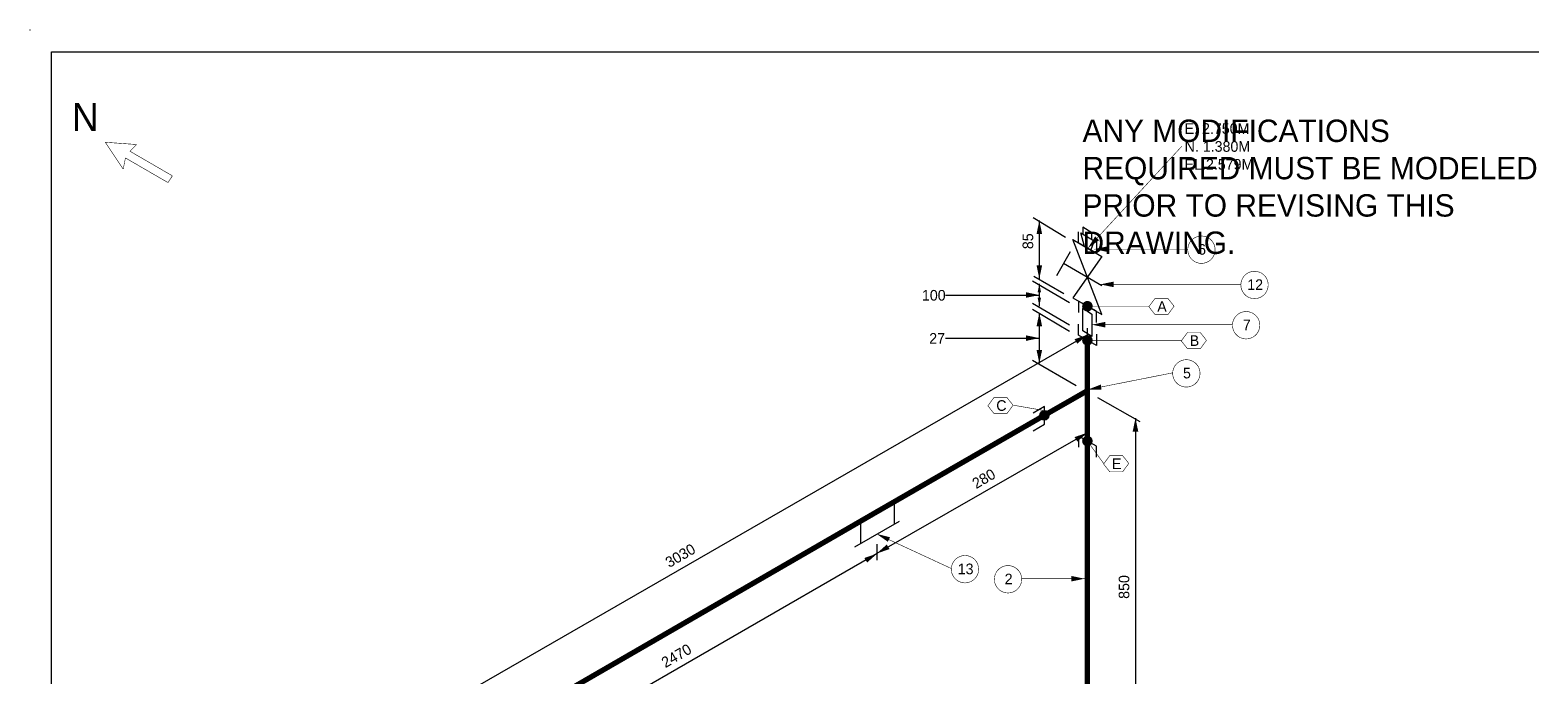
# Model space of a CAD drawing. Extents: x -4 to 431, y -3 to 272.
# Drawn here: x -3.9 to 264.8, y 156.4 to 272.1 of the extents above; entities that cross this region are included whole.
import ezdxf
from ezdxf.enums import TextEntityAlignment as Align

# ---------------------------------------------------------------- set-up
doc = ezdxf.new("R2010")
doc.units = 0
doc.header["$LTSCALE"] = 10
doc.layers.get('0').update_dxf_attribs({"lineweight": 0})
for name, color, linetype in [('BOM', 7, 'Continuous'), ('DIMENSION', 2, 'Continuous'), ('PIPE', 7, 'Continuous'), ('TEXT2', 40, 'Continuous'), ('Title Block', 255, 'Continuous'), ('TITLE BLOCK-TEXT', 12, 'Continuous'), ('WELDS', 7, 'Continuous')]:
    doc.layers.add(name, color=color, linetype=linetype)
doc.styles.add('framdcn', font='', dxfattribs={"height": 2.5})
doc.styles.add('HmNote', font='hm.shx')
doc.styles.add('Scovan Standard', font='', dxfattribs={"height": 2.5})
doc.styles.get("Standard").update_dxf_attribs({"font": ''})
doc.styles.get('framdcn').set_extended_font_data('Franklin Gothic Medium Cond')
doc.styles.get('Scovan Standard').set_extended_font_data('Franklin Gothic Medium Cond')
doc.styles.get('Standard').set_extended_font_data('Franklin Gothic Medium Cond')

# ---------------------------------------------------------------- blocks, each defined once
blk = doc.blocks.new('block1')
at = {"layer": 'TEXT2'}
blk.add_hatch(color=256, dxfattribs=at).paths.add_polyline_path([(0, 0), (2.4, 0.5), (2.4, -0.5)])
at = {"layer": 'TEXT2', "linetype": 'ByBlock', "const_width": 0.1, "flags": 128}
blk.add_lwpolyline([(16.8, 0), (0, 0)], dxfattribs=at)
blk = doc.blocks.new('block2')
at = {"layer": 'TEXT2'}
blk.add_hatch(color=256, dxfattribs=at).paths.add_polyline_path([(0, 0), (1.3, 2.1), (2, 1.4)])
at = {"layer": 'TEXT2', "linetype": 'ByBlock', "const_width": 0.1, "flags": 128}
blk.add_lwpolyline([(16.8, 18.2), (0, 0)], dxfattribs=at)
blk = doc.blocks.new('block3')
at = {"layer": 'TEXT2', "style": 'framdcn'}
for s, p in [('E. 2.750M', (0, 0)), ('N. 1.380M', (0, -3.2)), ('EL.2.579M', (0, -6.4))]:
    blk.add_text(s, height=1.9, dxfattribs=at).set_placement(p)
blk = doc.blocks.new('block4')
at = {"layer": 'TEXT2'}
blk.add_hatch(color=256, dxfattribs=at).paths.add_polyline_path([(0, 0), (2.4, 0.5), (2.4, -0.5)])
at = {"layer": 'TEXT2', "linetype": 'ByBlock', "const_width": 0.1, "flags": 128}
blk.add_lwpolyline([(25.2, 0), (0, 0)], dxfattribs=at)
blk = doc.blocks.new('block5')
at = {"layer": 'TEXT2'}
blk.add_hatch(color=256, dxfattribs=at).paths.add_polyline_path([(0, 0), (2.4, 0.5), (2.4, -0.5)])
at = {"layer": 'TEXT2', "linetype": 'ByBlock', "const_width": 0.1, "flags": 128}
blk.add_lwpolyline([(25.2, 0), (0, 0)], dxfattribs=at)
blk = doc.blocks.new('block6')
at = {"layer": 'TEXT2'}
blk.add_hatch(color=256, dxfattribs=at).paths.add_polyline_path([(0, 0), (2.3, 0.9), (2.4, 0)])
at = {"layer": 'TEXT2', "linetype": 'ByBlock', "const_width": 0.1, "flags": 128}
blk.add_lwpolyline([(15.2, 3), (0, 0)], dxfattribs=at)
blk = doc.blocks.new('block7')
at = {"layer": 'TEXT2'}
blk.add_hatch(color=256, dxfattribs=at).paths.add_polyline_path([(0, 0), (2.4, -0.6), (2, -1.4)])
at = {"layer": 'TEXT2', "linetype": 'ByBlock', "const_width": 0.1, "flags": 128}
blk.add_lwpolyline([(13.4, -6.2), (0, 0)], dxfattribs=at)
blk = doc.blocks.new('block16')
at = {"layer": 'TEXT2'}
blk.add_hatch(color=256, dxfattribs=at).paths.add_polyline_path([(0, 0), (-2.4, -0.5), (-2.4, 0.5)])
at = {"layer": 'TEXT2', "linetype": 'ByBlock', "const_width": 0.1, "flags": 128}
blk.add_lwpolyline([(-11.2, 0), (0, 0)], dxfattribs=at)
blk = doc.blocks.new('block28')
at = {"layer": 'PIPE', "linetype": 'ByBlock', "flags": 128}
for points in [[(-1.2, 0.7), (0, 0)], [(-0.5, -1.7), (-1.2, 0.7)], [(-0.8, 1.7), (-0.8, 0.5)], [(0.8, 0.7), (-0.8, 1.7)], [(0, 0), (1.2, -0.7)], [(0.8, -0.5), (0.8, 0.7)], [(0.6, -2.3), (-0.5, -1.7)], [(1.2, -0.7), (0.6, -2.3)]]:
    blk.add_lwpolyline(points, dxfattribs=at)
at = {"flags": 1}
for tag in ['Tag', 'UCI', 'Pipe Ref', 'Description', 'Key']:
    blk.add_attdef(tag, (0, 0), '', height=1, dxfattribs=at)
blk = doc.blocks.new('block29')
at = {"layer": 'PIPE', "linetype": 'ByBlock', "flags": 128}
for points in [[(0, -2), (0, 0)], [(-1, -1.4), (1.6, -2.9)], [(4.2, -14.8), (-1, -1.4)], [(3.2, -3.8), (0, -2)], [(3.2, -1.8), (3.2, -3.8)], [(-1.5, -3.6), (-3.9, -7.9)], [(4.2, -4.4), (-1, -11.8)], [(1.6, -2.9), (4.2, -4.4)], [(-2.7, -5.6), (4.2, -9.6)], [(-1, -11.8), (4.2, -14.8)], [(0, -12.4), (0, -14.4)], [(3.2, -14.2), (0, -12.4)], [(3.2, -16.2), (3.2, -14.2)]]:
    blk.add_lwpolyline(points, dxfattribs=at)
at = {"flags": 1}
for tag in ['Tag', 'UCI', 'Pipe Ref', 'Description', 'Key']:
    blk.add_attdef(tag, (0, 0), '', height=1, dxfattribs=at)
blk = doc.blocks.new('block30')
at = {"layer": 'PIPE', "linetype": 'ByBlock', "flags": 128}
for points in [[(-0.8, 0.5), (0, 0)], [(-0.8, -3.5), (-0.8, 0.5)], [(0, 0), (0.8, -0.5)], [(0.8, -0.5), (0.8, -4.5)], [(0.8, -4.5), (-0.8, -3.5)]]:
    blk.add_lwpolyline(points, dxfattribs=at)
at = {"flags": 1}
for tag in ['Tag', 'UCI', 'Pipe Ref', 'Description', 'Key']:
    blk.add_attdef(tag, (0, 0), '', height=1, dxfattribs=at)
blk = doc.blocks.new('block31')
at = {"layer": 'PIPE', "linetype": 'ByBlock', "flags": 128}
for points in [[(0, -2), (0, 0)], [(3.2, -3.8), (0, -2)], [(3.2, -1.8), (3.2, -3.8)], [(-6.1, -14.7), (-8.1, -15.9)], [(-6.1, -17.9), (-6.1, -14.7)], [(-8.1, -19.1), (-6.1, -17.9)], [(0, -20), (0, -22)], [(3.2, -21.8), (0, -20)], [(3.2, -23.8), (3.2, -21.8)]]:
    blk.add_lwpolyline(points, dxfattribs=at)
at = {"layer": 'PIPE', "linetype": 'ByBlock', "const_width": 0.95, "flags": 128}
for points in [[(1.6, -11.9), (1.6, -2.9)], [(-6.1, -16.3), (1.6, -11.9)], [(1.6, -20.9), (1.6, -11.9)]]:
    blk.add_lwpolyline(points, dxfattribs=at)
at = {"flags": 1}
for tag in ['Tag', 'UCI', 'Pipe Ref', 'Description', 'Key']:
    blk.add_attdef(tag, (0, 0), '', height=1, dxfattribs=at)
blk = doc.blocks.new('block32')
at = {"layer": 'PIPE', "linetype": 'ByBlock', "const_width": 0.95, "flags": 128}
for points in [[(-29.9, -17.2), (0, 0)], [(-102.3, -59), (-29.9, -17.2)], [(-132.3, -76.3), (-102.3, -59)]]:
    blk.add_lwpolyline(points, dxfattribs=at)
at = {"flags": 1}
for tag in ['Tag', 'UCI', 'Pipe Ref', 'Description', 'Key']:
    blk.add_attdef(tag, (0, 0), '', height=1, dxfattribs=at)
blk = doc.blocks.new('block33')
at = {"layer": 'PIPE', "linetype": 'ByBlock', "flags": 128}
for points in [[(-1, 3.5), (-1, -0.5)], [(-8, -4.6), (0, 0)], [(-7, 0), (-7, -4)]]:
    blk.add_lwpolyline(points, dxfattribs=at)
at = {"flags": 1}
for tag in ['Tag', 'UCI', 'Pipe Ref', 'Description', 'Key']:
    blk.add_attdef(tag, (0, 0), '', height=1, dxfattribs=at)
blk = doc.blocks.new('block37')
at = {"layer": 'PIPE', "linetype": 'ByBlock', "const_width": 0.95, "flags": 128}
blk.add_lwpolyline([(0, -49.6), (0, 0)], dxfattribs=at)
at = {"flags": 1}
for tag in ['Tag', 'UCI', 'Pipe Ref', 'Description', 'Key']:
    blk.add_attdef(tag, (0, 0), '', height=1, dxfattribs=at)
blk = doc.blocks.new('block45')
at = {"layer": 'WELDS'}
h = blk.add_hatch(color=256, dxfattribs=at)
edge = h.paths.add_edge_path(flags=0)
edge.add_arc((0, 0), 0.95, 0, 360)
at = {"flags": 1}
for tag in ['Tag', 'UCI', 'Pipe Ref', 'Description', 'Key']:
    blk.add_attdef(tag, (0, 0), '', height=1, dxfattribs=at)
blk = doc.blocks.new('block46')
at = {"layer": 'WELDS'}
h = blk.add_hatch(color=256, dxfattribs=at)
edge = h.paths.add_edge_path(flags=0)
edge.add_arc((0, 0), 0.95, 0, 360)
at = {"flags": 1}
for tag in ['Tag', 'UCI', 'Pipe Ref', 'Description', 'Key']:
    blk.add_attdef(tag, (0, 0), '', height=1, dxfattribs=at)
blk = doc.blocks.new('block47')
at = {"layer": 'WELDS'}
h = blk.add_hatch(color=256, dxfattribs=at)
edge = h.paths.add_edge_path(flags=0)
edge.add_arc((0, 0), 0.95, 0, 360)
at = {"flags": 1}
for tag in ['Tag', 'UCI', 'Pipe Ref', 'Description', 'Key']:
    blk.add_attdef(tag, (0, 0), '', height=1, dxfattribs=at)
blk = doc.blocks.new('block49')
at = {"layer": 'WELDS'}
h = blk.add_hatch(color=256, dxfattribs=at)
edge = h.paths.add_edge_path(flags=0)
edge.add_arc((0, 0), 0.95, 0, 360)
at = {"flags": 1}
for tag in ['Tag', 'UCI', 'Pipe Ref', 'Description', 'Key']:
    blk.add_attdef(tag, (0, 0), '', height=1, dxfattribs=at)
blk = doc.blocks.new('tt-sv-iso-db')
at = {"layer": 'DEFPOINTS', "color": 1, "insert": (-196.72, -12.14), "char_height": 4, "width": 81.4864, "attachment_point": 2, "style": 'HmNote'}
blk.add_mtext('\\pxql;ANY MODIFICATIONS REQUIRED MUST BE MODELED PRIOR TO REVISING THIS DRAWING.', dxfattribs=at)
at = {"layer": 'TITLE BLOCK-TEXT', "color": 210, "style": 'Scovan Standard'}
for tag, p in [('CN', (-57.69, -221.76)), ('MOD_NO', (-41.21, -221.76)), ('INSULATION', (-49.45, -229.02)), ('PAINT', (-16.49, -229.02)), ('LN', (-32.97, -236.28)), ('CLIENTDWGNO', (-32.97, -243.54))]:
    blk.add_attdef(tag, text='', height=2, dxfattribs=at).set_placement(p, align=Align.MIDDLE_CENTER)
at = {"layer": 'TITLE BLOCK-TEXT', "color": 210, "lineweight": 30, "flags": 104}
blk.add_attdef('WPS', text='', height=2, dxfattribs=at).set_placement((-16.43, -221.76), align=Align.MIDDLE_CENTER)
blk = doc.blocks.new('PADX-TBD')
blk.add_point((-7.73, 544.1))
at = {"layer": 'Title Block', "color": 255}
for p, q in [((0, 536.37), (843.77, 536.37)), ((0, 0), (0, 536.37))]:
    blk.add_line(p, q, dxfattribs=at)
at = {"layer": 'TITLE BLOCK-TEXT', "color": 12, "style": 'Scovan Standard', "flags": 8}
for tag, p in [('REF_5', (25, 38.42)), ('REV_5', (352.84, 38.42)), ('PROJECT5', (504.32, 38.42)), ('DATE5', (525.83, 38.42)), ('BY5', (542.96, 38.42)), ('CHK5', (555.71, 38.42)), ('PE5', (568.45, 38.42)), ('REF_4', (25, 31.19)), ('REV_4', (352.84, 31.19)), ('PROJECT4', (504.32, 31.19)), ('DATE4', (525.83, 31.19)), ('BY4', (542.96, 31.19)), ('CHK4', (555.71, 31.19)), ('PE4', (568.45, 31.19)), ('REF_3', (25, 23.97)), ('REV_3', (352.84, 23.97)), ('PROJECT3', (504.32, 23.97)), ('DATE3', (525.83, 23.97)), ('BY3', (542.96, 23.97)), ('CHK3', (555.71, 23.97)), ('PE3', (568.45, 23.97)), ('REF_2', (25, 16.74)), ('REV_2', (352.84, 16.74)), ('PROJECT2', (504.32, 16.74)), ('DATE2', (525.83, 16.74)), ('BY2', (542.96, 16.74)), ('CHK2', (555.71, 16.74)), ('PE2', (568.45, 16.74)), ('REF_1', (25, 9.51)), ('REV_1', (352.84, 9.51)), ('PROJECT1', (504.32, 9.51)), ('DATE1', (525.83, 9.51)), ('BY1', (542.96, 9.51)), ('CHK1', (555.71, 9.51)), ('PE1', (568.45, 9.51))]:
    blk.add_attdef(tag, text='', height=2.5, dxfattribs=at).set_placement(p, align=Align.MIDDLE_CENTER)
for tag, height, p in [('REF_5_DESC', 2.5, (52.27, 38.42)), ('REV_5_DESC', 2.5, (363.04, 38.42)), ('REF_4_DESC', 2.5, (52.27, 31.19)), ('REV_4_DESC', 2.5, (363.04, 31.19)), ('REF_3_DESC', 2.5, (52.27, 23.97)), ('REV_3_DESC', 2.5, (363.04, 23.97)), ('REF_2_DESC', 2.5, (52.27, 16.74)), ('REV_2_DESC', 2.5, (363.04, 16.74)), ('REF_1_DESC', 2.5, (52.27, 9.51)), ('REV_1_DESC', 2.5, (363.04, 9.51)), ('PATH', 2, (13, -2.9)), ('USER_PLOTTED', 2, (309, -2.9)), ('PLOT_DATE', 2, (348, -2.9))]:
    blk.add_attdef(tag, text='', height=height, dxfattribs=at).set_placement(p, align=Align.MIDDLE_LEFT)
at = {"layer": 'TITLE BLOCK-TEXT', "color": 12, "style": 'Scovan Standard'}
for tag, p in [('TITLE1', (747.45, 37.28)), ('LSD', (747.45, 31.28)), ('TITLE2', (747.45, 25.28)), ('TITLE3', (747.45, 19.28)), ('CLIENTDRAWINGNO', (686.57, 5.99)), ('RN', (838.5, 5.99))]:
    blk.add_attdef(tag, text='', height=4, dxfattribs=at).set_placement(p, align=Align.MIDDLE_CENTER)
at = {"layer": 'TITLE BLOCK-TEXT', "color": 210, "style": 'Scovan Standard', "flags": 8}
blk.add_attdef('DWGNO', text='', height=4, dxfattribs=at).set_placement((777.51, 5.99), align=Align.MIDDLE_CENTER)

msp = doc.modelspace()

# ---------------------------------------------------------------- hatches: boundary and pattern name
at = {"layer": 'DIMENSION'}
for points in [[(176.7, 238), (177.2, 235.6), (176.2, 235.6)], [(176.7, 227.6), (176.2, 230), (177.2, 230)], [(176.7, 226.7), (177, 225.2), (176.4, 225.2)], [(176.7, 224.7), (174.3, 224.2), (174.3, 225.2)], [(176.7, 222.7), (176.4, 224.2), (177, 224.2)], [(176.7, 221.5), (177.2, 219.1), (176.2, 219.1)], [(176.7, 217), (174.3, 216.5), (174.3, 217.5)], [(185.3, 217.6), (183.5, 216), (183, 216.8)], [(176.7, 212.5), (176.2, 214.9), (177.2, 214.9)], [(193.9, 202.7), (194.4, 200.3), (193.4, 200.3)], [(185.3, 200.1), (183.5, 198.5), (183, 199.3)], [(147.6, 178.5), (149.4, 180.1), (149.9, 179.3)], [(147.7, 178.5), (145.9, 176.9), (145.4, 177.7)]]:
    msp.add_hatch(color=256, dxfattribs=at).paths.add_polyline_path(points)

# ---------------------------------------------------------------- linework, layer by layer
at = {"layer": 'DIMENSION', "linetype": 'ByBlock', "flags": 128}
for points in [[(181.4, 235), (175.6, 238.5)], [(176.7, 238), (176.7, 227.6)], [(182.1, 223.3), (175.5, 227.2)], [(181.1, 224.9), (175.7, 228)], [(176.7, 226.7), (176.7, 222.7)], [(159.9, 224.7), (176.7, 224.7)], [(182.1, 219.3), (175.5, 223.2)], [(182.1, 218.2), (175.5, 222.1)], [(176.7, 221.5), (176.7, 212.5)], [(185.3, 216.4), (185.3, 218.8)], [(185.3, 217.6), (44.4, 136.5)], [(159.9, 217), (176.7, 217)], [(183.3, 208.5), (175.5, 213)], [(187.1, 206.4), (194.7, 202.1)], [(193.9, 202.7), (193.9, 135.1)], [(185.3, 200.1), (147.6, 178.5)], [(185.3, 201.4), (185.3, 199)], [(147.6, 180.2), (147.6, 177.3)], [(147.7, 178.5), (44.4, 118.94)]]:
    msp.add_lwpolyline(points, dxfattribs=at)
at = {"layer": 'TEXT2', "linetype": 'ByBlock', "const_width": 0.1, "flags": 128}
for points in [[(12.8, 247.2), (9.6, 252)], [(9.6, 252), (15.2, 251.6)], [(15.2, 251.6), (14, 250.4)], [(14, 250.4), (21.6, 246)], [(13.2, 249.2), (12.8, 247.2)], [(20.8, 244.8), (13.2, 249.2)], [(21.6, 246), (20.8, 244.8)], [(196.3, 222.7), (185.3, 222.7)], [(202.1, 216.6), (185.3, 216.6)], [(172.1, 205), (177.3, 204.1)], [(188.2, 194.6), (185.3, 198.6)]]:
    msp.add_lwpolyline(points, dxfattribs=at)
for points in [[(208.11, 232.37), (208, 231.96), (207.82, 231.57), (207.58, 231.23), (207.27, 230.92), (206.93, 230.68), (206.54, 230.5), (206.13, 230.39), (205.7, 230.35), (205.27, 230.39), (204.86, 230.5), (204.47, 230.68), (204.13, 230.92), (203.82, 231.23), (203.58, 231.57), (203.4, 231.96), (203.29, 232.37), (203.25, 232.8), (203.29, 233.23), (203.4, 233.64), (203.58, 234.03), (203.82, 234.37), (204.13, 234.68), (204.47, 234.92), (204.86, 235.1), (205.27, 235.21), (205.7, 235.25), (206.13, 235.21), (206.54, 235.1), (206.93, 234.92), (207.27, 234.68), (207.58, 234.37), (207.82, 234.03), (208, 233.64), (208.11, 233.23), (208.15, 232.8)], [(217.61, 226.07), (217.5, 225.66), (217.32, 225.28), (217.08, 224.93), (216.77, 224.62), (216.43, 224.38), (216.04, 224.2), (215.63, 224.09), (215.2, 224.05), (214.77, 224.09), (214.36, 224.2), (213.97, 224.38), (213.63, 224.62), (213.32, 224.93), (213.08, 225.28), (212.9, 225.66), (212.79, 226.07), (212.75, 226.5), (212.79, 226.93), (212.9, 227.34), (213.08, 227.72), (213.32, 228.07), (213.63, 228.38), (213.97, 228.62), (214.36, 228.8), (214.77, 228.91), (215.2, 228.95), (215.63, 228.91), (216.04, 228.8), (216.43, 228.62), (216.77, 228.38), (217.08, 228.07), (217.32, 227.72), (217.5, 227.34), (217.61, 226.93), (217.65, 226.5)], [(216.11, 218.87), (216, 218.46), (215.82, 218.07), (215.58, 217.73), (215.27, 217.42), (214.93, 217.18), (214.54, 217), (214.13, 216.89), (213.7, 216.85), (213.27, 216.89), (212.86, 217), (212.47, 217.18), (212.13, 217.42), (211.82, 217.73), (211.58, 218.07), (211.4, 218.46), (211.29, 218.87), (211.25, 219.3), (211.29, 219.73), (211.4, 220.14), (211.58, 220.53), (211.82, 220.87), (212.13, 221.18), (212.47, 221.42), (212.86, 221.6), (213.27, 221.71), (213.7, 221.75), (214.13, 221.71), (214.54, 221.6), (214.93, 221.42), (215.27, 221.18), (215.58, 220.87), (215.82, 220.53), (216, 220.14), (216.11, 219.73), (216.15, 219.3)], [(205.41, 210.27), (205.3, 209.86), (205.12, 209.47), (204.88, 209.13), (204.57, 208.82), (204.22, 208.58), (203.84, 208.4), (203.43, 208.29), (203, 208.25), (202.57, 208.29), (202.16, 208.4), (201.78, 208.58), (201.43, 208.82), (201.12, 209.13), (200.88, 209.47), (200.7, 209.86), (200.59, 210.27), (200.55, 210.7), (200.59, 211.13), (200.7, 211.54), (200.88, 211.93), (201.12, 212.27), (201.43, 212.58), (201.78, 212.82), (202.16, 213), (202.57, 213.11), (203, 213.15), (203.43, 213.11), (203.84, 213), (204.22, 212.82), (204.57, 212.58), (204.88, 212.27), (205.12, 211.93), (205.3, 211.54), (205.41, 211.13), (205.45, 210.7)], [(165.81, 175.27), (165.7, 174.86), (165.52, 174.47), (165.28, 174.13), (164.97, 173.82), (164.62, 173.58), (164.24, 173.4), (163.83, 173.29), (163.4, 173.25), (162.97, 173.29), (162.56, 173.4), (162.18, 173.58), (161.83, 173.82), (161.52, 174.13), (161.28, 174.47), (161.1, 174.86), (160.99, 175.27), (160.95, 175.7), (160.99, 176.13), (161.1, 176.54), (161.28, 176.93), (161.52, 177.27), (161.83, 177.58), (162.18, 177.82), (162.56, 178), (162.97, 178.11), (163.4, 178.15), (163.83, 178.11), (164.24, 178), (164.62, 177.82), (164.97, 177.58), (165.28, 177.27), (165.52, 176.93), (165.7, 176.54), (165.81, 176.13), (165.85, 175.7)], [(173.51, 173.47), (173.4, 173.06), (173.22, 172.68), (172.98, 172.33), (172.67, 172.02), (172.32, 171.78), (171.94, 171.6), (171.53, 171.49), (171.1, 171.45), (170.67, 171.49), (170.26, 171.6), (169.88, 171.78), (169.53, 172.02), (169.22, 172.33), (168.98, 172.68), (168.8, 173.06), (168.69, 173.47), (168.65, 173.9), (168.69, 174.33), (168.8, 174.74), (168.98, 175.12), (169.22, 175.47), (169.53, 175.78), (169.88, 176.02), (170.26, 176.2), (170.67, 176.31), (171.1, 176.35), (171.53, 176.31), (171.94, 176.2), (172.32, 176.02), (172.67, 175.78), (172.98, 175.47), (173.22, 175.12), (173.4, 174.74), (173.51, 174.33), (173.55, 173.9)]]:
    msp.add_lwpolyline(points, close=True, dxfattribs=at)
at = {"layer": 'TEXT2', "color": 20, "linetype": 'ByBlock', "const_width": 0.1, "flags": 128}
for points in [[(197.4, 221.2), (196.3, 222.6), (197.4, 224.1), (199.7, 224.1), (200.8, 222.7), (199.7, 221.2)], [(203.2, 215.1), (202.1, 216.5), (203.2, 218), (205.5, 218), (206.6, 216.6), (205.5, 215.1)], [(168.6, 203.5), (167.5, 204.9), (168.6, 206.4), (170.9, 206.4), (172, 205), (170.9, 203.5)], [(189.3, 193.1), (188.2, 194.5), (189.3, 196), (191.6, 196), (192.7, 194.6), (191.6, 193.1)]]:
    msp.add_lwpolyline(points, close=True, dxfattribs=at)

# ---------------------------------------------------------------- block references
at = {"xscale": 0.5, "yscale": 0.5, "zscale": 0.5}
msp.add_blockref('PADX-TBD', (0, 0), dxfattribs=at)
at = {"layer": 'BOM'}
msp.add_blockref('tt-sv-iso-db', (421.89, 268.19), dxfattribs=at)
at = {"layer": 'PIPE'}
for name, p in [('block28', (185.3, 235.1)), ('block29', (183.7, 236)), ('block30', (185.3, 221.8)), ('block31', (183.7, 219.5)), ('block32', (177.6, 203.2)), ('block37', (185.3, 198.6)), ('block33', (151.7, 184.3))]:
    msp.add_blockref(name, p, dxfattribs=at)
at = {"layer": 'TEXT2'}
for name, p in [('block3', (202.7, 253.5)), ('block2', (185.4, 233.1)), ('block1', (186.5, 232.9)), ('block4', (187.6, 226.6)), ('block5', (186.1, 219.4)), ('block6', (185.4, 207.8)), ('block7', (147.6, 182)), ('block16', (184.8, 174))]:
    msp.add_blockref(name, p, dxfattribs=at)
at = {"layer": 'WELDS'}
for name, p in [('block45', (185.3, 222.7)), ('block46', (185.3, 216.6)), ('block47', (177.6, 203.2)), ('block49', (185.3, 198.6))]:
    msp.add_blockref(name, p, dxfattribs=at)

# ---------------------------------------------------------------- texts
at = {"layer": 'DIMENSION', "style": 'framdcn'}
for s, rotation, p in [('85', 90, (175.6, 232.9)), ('280', 30, (165.4, 190)), ('3030', 30, (110.5, 175.9)), ('850', 90, (192.8, 170.4)), ('2470', 30, (109.8, 158))]:
    msp.add_text(s, height=1.9, rotation=rotation, dxfattribs=at).set_placement(p)
for s, p in [('100', (155.7, 223.7)), ('27', (157, 216))]:
    msp.add_text(s, height=1.9, dxfattribs=at).set_placement(p)
at = {"layer": 'TEXT2', "style": 'framdcn'}
for s, height, p in [('N', 5, (3.6, 254)), ('6', 1.9, (205.1, 231.9)), ('12', 1.9, (213.9, 225.6)), ('A', 1.9, (197.8, 221.7)), ('7', 1.9, (213.1, 218.4)), ('B', 1.9, (203.6, 215.6)), ('5', 1.9, (202.4, 209.8)), ('C', 1.9, (169, 204)), ('E', 1.9, (189.7, 193.6)), ('13', 1.9, (162.1, 174.8)), ('2', 1.9, (170.5, 173))]:
    msp.add_text(s, height=height, dxfattribs=at).set_placement(p)

doc.saveas('drawing.dxf')
